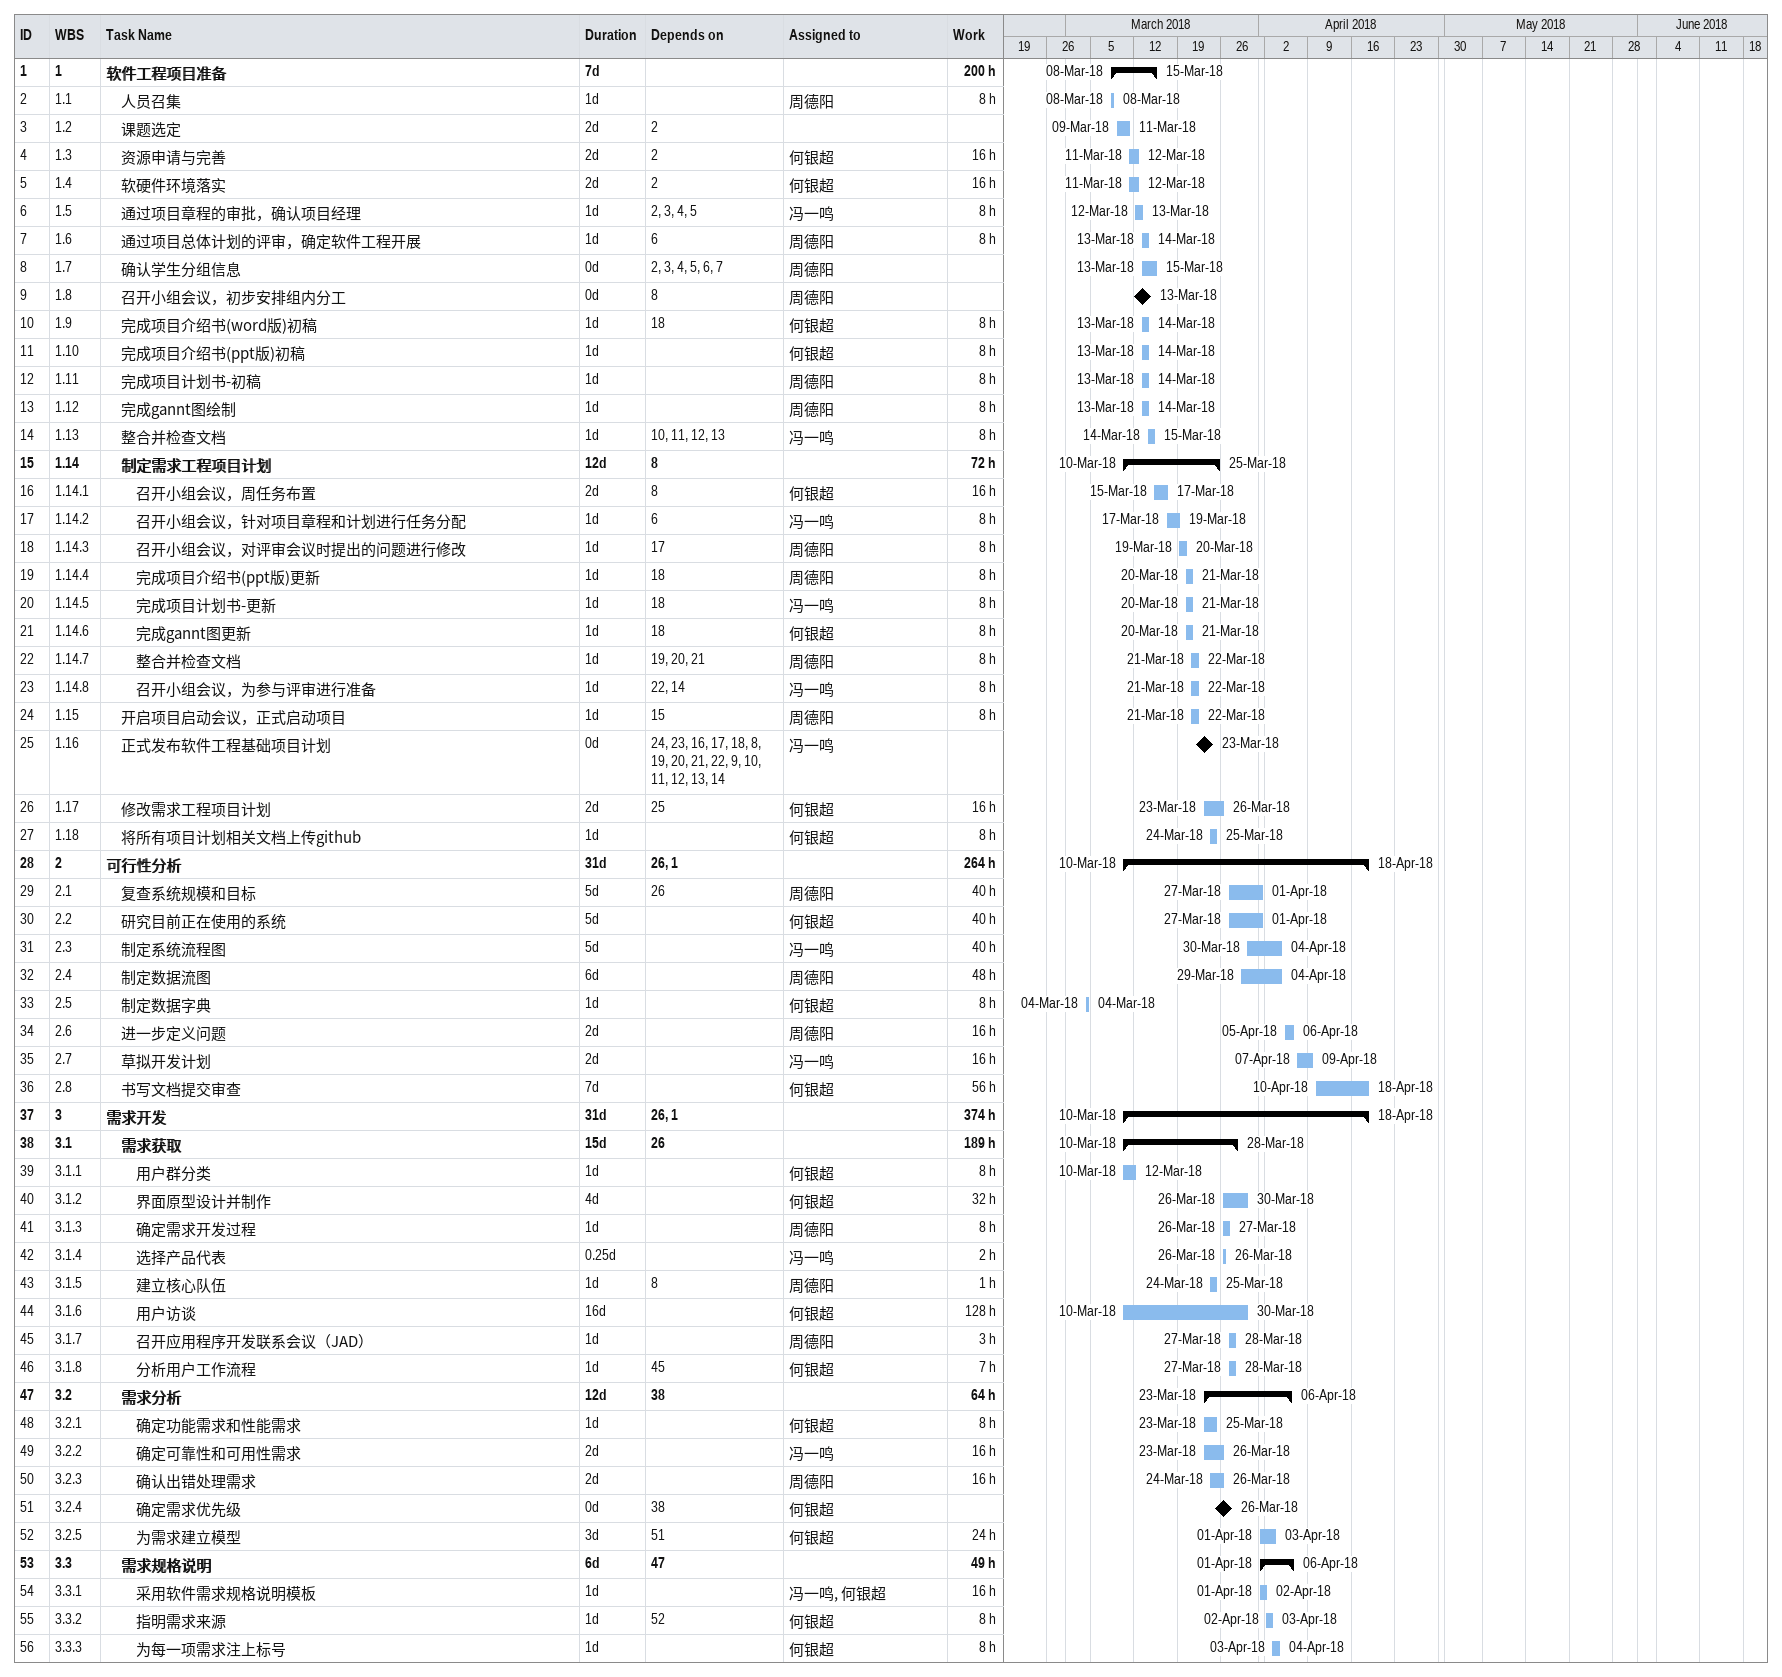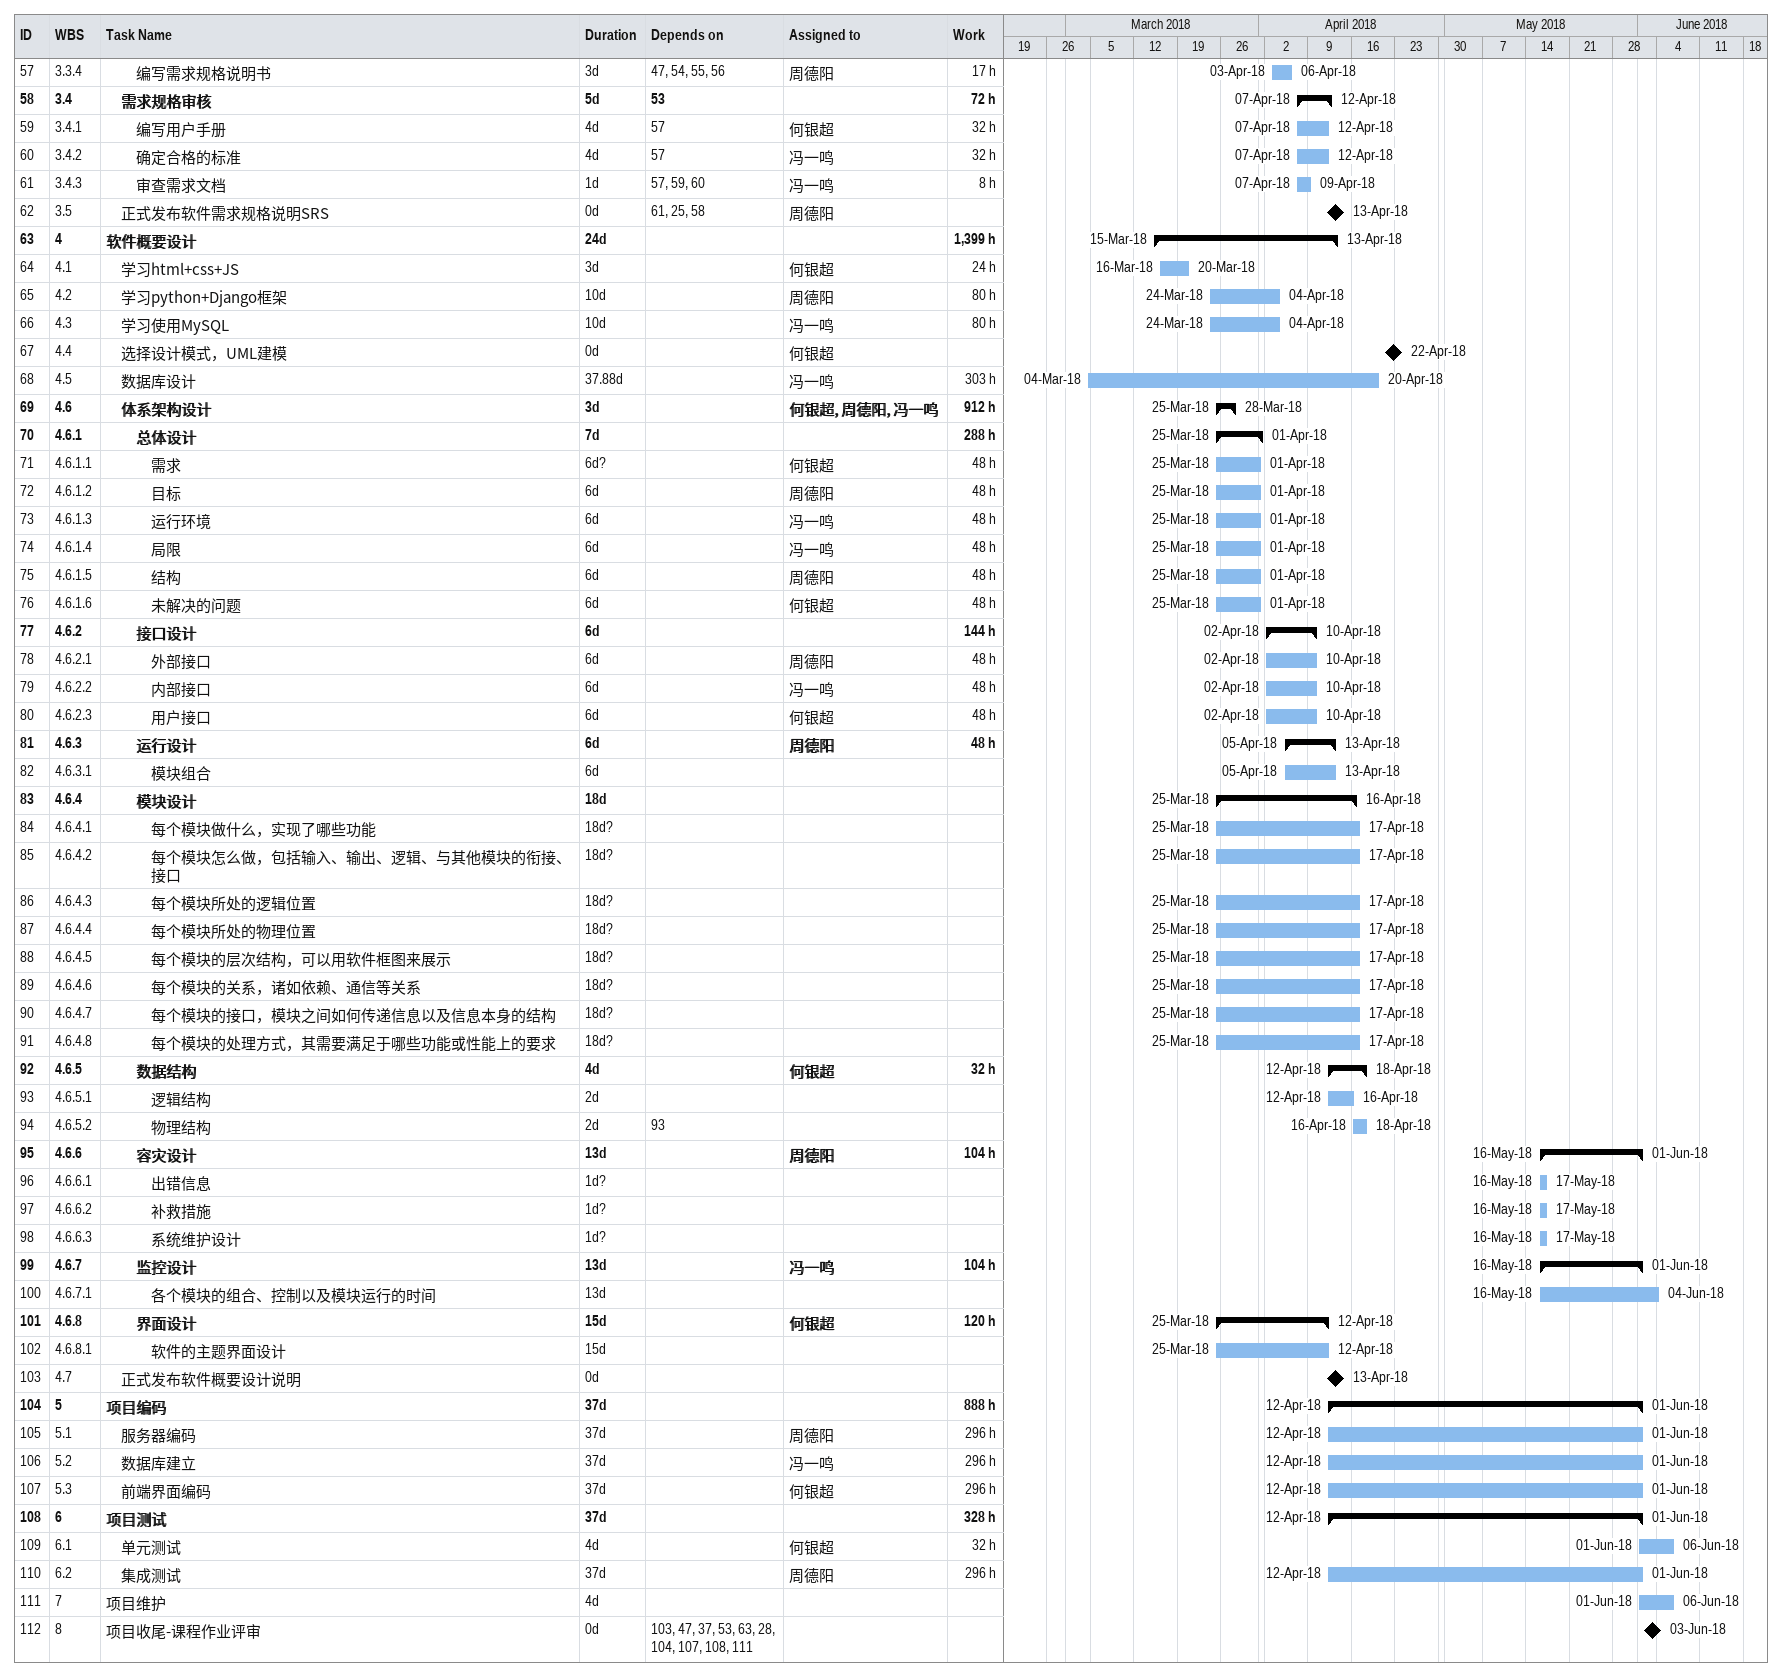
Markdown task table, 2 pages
| ID | WBS | Task | Duration | Start | Finish | Predecessors | Resources | Work (h) |
|---|---|---|---|---|---|---|---|---|
| 1 | 1 | **软件工程项目准备** | 7d | 2018-03-08 | 2018-03-15 |  |  | 200 |
| 2 | 1.1 | 人员召集 | 1d | 2018-03-08 | 2018-03-08 |  | 周德阳 | 8 |
| 3 | 1.2 | 课题选定 | 2d | 2018-03-09 | 2018-03-11 | 2 |  |  |
| 4 | 1.3 | 资源申请与完善 | 2d | 2018-03-11 | 2018-03-12 | 2 | 何银超 | 16 |
| 5 | 1.4 | 软硬件环境落实 | 2d | 2018-03-11 | 2018-03-12 | 2 | 何银超 | 16 |
| 6 | 1.5 | 通过项目章程的审批，确认项目经理 | 1d | 2018-03-12 | 2018-03-13 | 2, 3, 4, 5 | 冯一鸣 | 8 |
| 7 | 1.6 | 通过项目总体计划的评审，确定软件工程开展 | 1d | 2018-03-13 | 2018-03-14 | 6 | 周德阳 | 8 |
| 8 | 1.7 | 确认学生分组信息 | 0d | 2018-03-13 | 2018-03-15 | 2, 3, 4, 5, 6, 7 | 周德阳 |  |
| 9 | 1.8 | 召开小组会议，初步安排组内分工 | 0d | 2018-03-13 | 2018-03-13 | 8 | 周德阳 |  |
| 10 | 1.9 | 完成项目介绍书(word版)初稿 | 1d | 2018-03-13 | 2018-03-14 | 18 | 何银超 | 8 |
| 11 | 1.10 | 完成项目介绍书(ppt版)初稿 | 1d | 2018-03-13 | 2018-03-14 |  | 何银超 | 8 |
| 12 | 1.11 | 完成项目计划书-初稿 | 1d | 2018-03-13 | 2018-03-14 |  | 周德阳 | 8 |
| 13 | 1.12 | 完成gannt图绘制 | 1d | 2018-03-13 | 2018-03-14 |  | 周德阳 | 8 |
| 14 | 1.13 | 整合并检查文档 | 1d | 2018-03-14 | 2018-03-15 | 10, 11, 12, 13 | 冯一鸣 | 8 |
| 15 | 1.14 | **制定需求工程项目计划** | 12d | 2018-03-10 | 2018-03-25 | 8 |  | 72 |
| 16 | 1.14.1 | 召开小组会议，周任务布置 | 2d | 2018-03-15 | 2018-03-17 | 8 | 何银超 | 16 |
| 17 | 1.14.2 | 召开小组会议，针对项目章程和计划进行任务分配 | 1d | 2018-03-17 | 2018-03-19 | 6 | 冯一鸣 | 8 |
| 18 | 1.14.3 | 召开小组会议，对评审会议时提出的问题进行修改 | 1d | 2018-03-19 | 2018-03-20 | 17 | 周德阳 | 8 |
| 19 | 1.14.4 | 完成项目介绍书(ppt版)更新 | 1d | 2018-03-20 | 2018-03-21 | 18 | 周德阳 | 8 |
| 20 | 1.14.5 | 完成项目计划书-更新 | 1d | 2018-03-20 | 2018-03-21 | 18 | 冯一鸣 | 8 |
| 21 | 1.14.6 | 完成gannt图更新 | 1d | 2018-03-20 | 2018-03-21 | 18 | 何银超 | 8 |
| 22 | 1.14.7 | 整合并检查文档 | 1d | 2018-03-21 | 2018-03-22 | 19, 20, 21 | 周德阳 | 8 |
| 23 | 1.14.8 | 召开小组会议，为参与评审进行准备 | 1d | 2018-03-21 | 2018-03-22 | 22, 14 | 冯一鸣 | 8 |
| 24 | 1.15 | 开启项目启动会议，正式启动项目 | 1d | 2018-03-21 | 2018-03-22 | 15 | 周德阳 | 8 |
| 25 | 1.16 | 正式发布软件工程基础项目计划 | 0d | 2018-03-23 | 2018-03-23 | 24, 23, 16, 17, 18, 8, 19, 20, 21, 22, 9, 10, 11, 12, 13, 14 | 冯一鸣 |  |
| 26 | 1.17 | 修改需求工程项目计划 | 2d | 2018-03-23 | 2018-03-26 | 25 | 何银超 | 16 |
| 27 | 1.18 | 将所有项目计划相关文档上传github | 1d | 2018-03-24 | 2018-03-25 |  | 何银超 | 8 |
| 28 | 2 | **可行性分析** | 31d | 2018-03-10 | 2018-04-18 | 26, 1 |  | 264 |
| 29 | 2.1 | 复查系统规模和目标 | 5d | 2018-03-27 | 2018-04-01 | 26 | 周德阳 | 40 |
| 30 | 2.2 | 研究目前正在使用的系统 | 5d | 2018-03-27 | 2018-04-01 |  | 何银超 | 40 |
| 31 | 2.3 | 制定系统流程图 | 5d | 2018-03-30 | 2018-04-04 |  | 冯一鸣 | 40 |
| 32 | 2.4 | 制定数据流图 | 6d | 2018-03-29 | 2018-04-04 |  | 周德阳 | 48 |
| 33 | 2.5 | 制定数据字典 | 1d | 2018-03-04 | 2018-03-04 |  | 何银超 | 8 |
| 34 | 2.6 | 进一步定义问题 | 2d | 2018-04-05 | 2018-04-06 |  | 周德阳 | 16 |
| 35 | 2.7 | 草拟开发计划 | 2d | 2018-04-07 | 2018-04-09 |  | 冯一鸣 | 16 |
| 36 | 2.8 | 书写文档提交审查 | 7d | 2018-04-10 | 2018-04-18 |  | 何银超 | 56 |
| 37 | 3 | **需求开发** | 31d | 2018-03-10 | 2018-04-18 | 26, 1 |  | 374 |
| 38 | 3.1 | **需求获取** | 15d | 2018-03-10 | 2018-03-28 | 26 |  | 189 |
| 39 | 3.1.1 | 用户群分类 | 1d | 2018-03-10 | 2018-03-12 |  | 何银超 | 8 |
| 40 | 3.1.2 | 界面原型设计并制作 | 4d | 2018-03-26 | 2018-03-30 |  | 何银超 | 32 |
| 41 | 3.1.3 | 确定需求开发过程 | 1d | 2018-03-26 | 2018-03-27 |  | 周德阳 | 8 |
| 42 | 3.1.4 | 选择产品代表 | 0.25d | 2018-03-26 | 2018-03-26 |  | 冯一鸣 | 2 |
| 43 | 3.1.5 | 建立核心队伍 | 1d | 2018-03-24 | 2018-03-25 | 8 | 周德阳 | 1 |
| 44 | 3.1.6 | 用户访谈 | 16d | 2018-03-10 | 2018-03-30 |  | 何银超 | 128 |
| 45 | 3.1.7 | 召开应用程序开发联系会议（JAD） | 1d | 2018-03-27 | 2018-03-28 |  | 周德阳 | 3 |
| 46 | 3.1.8 | 分析用户工作流程 | 1d | 2018-03-27 | 2018-03-28 | 45 | 何银超 | 7 |
| 47 | 3.2 | **需求分析** | 12d | 2018-03-23 | 2018-04-06 | 38 |  | 64 |
| 48 | 3.2.1 | 确定功能需求和性能需求 | 1d | 2018-03-23 | 2018-03-25 |  | 何银超 | 8 |
| 49 | 3.2.2 | 确定可靠性和可用性需求 | 2d | 2018-03-23 | 2018-03-26 |  | 冯一鸣 | 16 |
| 50 | 3.2.3 | 确认出错处理需求 | 2d | 2018-03-24 | 2018-03-26 |  | 周德阳 | 16 |
| 51 | 3.2.4 | 确定需求优先级 | 0d | 2018-03-26 | 2018-03-26 | 38 | 何银超 |  |
| 52 | 3.2.5 | 为需求建立模型 | 3d | 2018-04-01 | 2018-04-03 | 51 | 何银超 | 24 |
| 53 | 3.3 | **需求规格说明** | 6d | 2018-04-01 | 2018-04-06 | 47 |  | 49 |
| 54 | 3.3.1 | 采用软件需求规格说明模板 | 1d | 2018-04-01 | 2018-04-02 |  | 冯一鸣, 何银超 | 16 |
| 55 | 3.3.2 | 指明需求来源 | 1d | 2018-04-02 | 2018-04-03 | 52 | 何银超 | 8 |
| 56 | 3.3.3 | 为每一项需求注上标号 | 1d | 2018-04-03 | 2018-04-04 |  | 何银超 | 8 |
| 57 | 3.3.4 | 编写需求规格说明书 | 3d | 2018-04-03 | 2018-04-06 | 47, 54, 55, 56 | 周德阳 | 17 |
| 58 | 3.4 | **需求规格审核** | 5d | 2018-04-07 | 2018-04-12 | 53 |  | 72 |
| 59 | 3.4.1 | 编写用户手册 | 4d | 2018-04-07 | 2018-04-12 | 57 | 何银超 | 32 |
| 60 | 3.4.2 | 确定合格的标准 | 4d | 2018-04-07 | 2018-04-12 | 57 | 冯一鸣 | 32 |
| 61 | 3.4.3 | 审查需求文档 | 1d | 2018-04-07 | 2018-04-09 | 57, 59, 60 | 冯一鸣 | 8 |
| 62 | 3.5 | 正式发布软件需求规格说明SRS | 0d | 2018-04-13 | 2018-04-13 | 61, 25, 58 | 周德阳 |  |
| 63 | 4 | **软件概要设计** | 24d | 2018-03-15 | 2018-04-13 |  |  | 1399 |
| 64 | 4.1 | 学习html+css+JS | 3d | 2018-03-16 | 2018-03-20 |  | 何银超 | 24 |
| 65 | 4.2 | 学习python+Django框架 | 10d | 2018-03-24 | 2018-04-04 |  | 周德阳 | 80 |
| 66 | 4.3 | 学习使用MySQL | 10d | 2018-03-24 | 2018-04-04 |  | 冯一鸣 | 80 |
| 67 | 4.4 | 选择设计模式，UML建模 | 0d | 2018-04-22 | 2018-04-22 |  | 何银超 |  |
| 68 | 4.5 | 数据库设计 | 37.88d | 2018-03-04 | 2018-04-20 |  | 冯一鸣 | 303 |
| 69 | 4.6 | **体系架构设计** | 3d | 2018-03-25 | 2018-03-28 |  | 何银超, 周德阳, 冯一鸣 | 912 |
| 70 | 4.6.1 | **总体设计** | 7d | 2018-03-25 | 2018-04-01 |  |  | 288 |
| 71 | 4.6.1.1 | 需求 | 6d? | 2018-03-25 | 2018-04-01 |  | 何银超 | 48 |
| 72 | 4.6.1.2 | 目标 | 6d | 2018-03-25 | 2018-04-01 |  | 周德阳 | 48 |
| 73 | 4.6.1.3 | 运行环境 | 6d | 2018-03-25 | 2018-04-01 |  | 冯一鸣 | 48 |
| 74 | 4.6.1.4 | 局限 | 6d | 2018-03-25 | 2018-04-01 |  | 冯一鸣 | 48 |
| 75 | 4.6.1.5 | 结构 | 6d | 2018-03-25 | 2018-04-01 |  | 周德阳 | 48 |
| 76 | 4.6.1.6 | 未解决的问题 | 6d | 2018-03-25 | 2018-04-01 |  | 何银超 | 48 |
| 77 | 4.6.2 | **接口设计** | 6d | 2018-04-02 | 2018-04-10 |  |  | 144 |
| 78 | 4.6.2.1 | 外部接口 | 6d | 2018-04-02 | 2018-04-10 |  | 周德阳 | 48 |
| 79 | 4.6.2.2 | 内部接口 | 6d | 2018-04-02 | 2018-04-10 |  | 冯一鸣 | 48 |
| 80 | 4.6.2.3 | 用户接口 | 6d | 2018-04-02 | 2018-04-10 |  | 何银超 | 48 |
| 81 | 4.6.3 | **运行设计** | 6d | 2018-04-05 | 2018-04-13 |  | 周德阳 | 48 |
| 82 | 4.6.3.1 | 模块组合 | 6d | 2018-04-05 | 2018-04-13 |  |  |  |
| 83 | 4.6.4 | **模块设计** | 18d | 2018-03-25 | 2018-04-16 |  |  |  |
| 84 | 4.6.4.1 | 每个模块做什么，实现了哪些功能 | 18d? | 2018-03-25 | 2018-04-17 |  |  |  |
| 85 | 4.6.4.2 | 每个模块怎么做，包括输入、输出、逻辑、与其他模块的衔接、接口 | 18d? | 2018-03-25 | 2018-04-17 |  |  |  |
| 86 | 4.6.4.3 | 每个模块所处的逻辑位置 | 18d? | 2018-03-25 | 2018-04-17 |  |  |  |
| 87 | 4.6.4.4 | 每个模块所处的物理位置 | 18d? | 2018-03-25 | 2018-04-17 |  |  |  |
| 88 | 4.6.4.5 | 每个模块的层次结构，可以用软件框图来展示 | 18d? | 2018-03-25 | 2018-04-17 |  |  |  |
| 89 | 4.6.4.6 | 每个模块的关系，诸如依赖、通信等关系 | 18d? | 2018-03-25 | 2018-04-17 |  |  |  |
| 90 | 4.6.4.7 | 每个模块的接口，模块之间如何传递信息以及信息本身的结构 | 18d? | 2018-03-25 | 2018-04-17 |  |  |  |
| 91 | 4.6.4.8 | 每个模块的处理方式，其需要满足于哪些功能或性能上的要求 | 18d? | 2018-03-25 | 2018-04-17 |  |  |  |
| 92 | 4.6.5 | **数据结构** | 4d | 2018-04-12 | 2018-04-18 |  | 何银超 | 32 |
| 93 | 4.6.5.1 | 逻辑结构 | 2d | 2018-04-12 | 2018-04-16 |  |  |  |
| 94 | 4.6.5.2 | 物理结构 | 2d | 2018-04-16 | 2018-04-18 | 93 |  |  |
| 95 | 4.6.6 | **容灾设计** | 13d | 2018-05-16 | 2018-06-01 |  | 周德阳 | 104 |
| 96 | 4.6.6.1 | 出错信息 | 1d? | 2018-05-16 | 2018-05-17 |  |  |  |
| 97 | 4.6.6.2 | 补救措施 | 1d? | 2018-05-16 | 2018-05-17 |  |  |  |
| 98 | 4.6.6.3 | 系统维护设计 | 1d? | 2018-05-16 | 2018-05-17 |  |  |  |
| 99 | 4.6.7 | **监控设计** | 13d | 2018-05-16 | 2018-06-01 |  | 冯一鸣 | 104 |
| 100 | 4.6.7.1 | 各个模块的组合、控制以及模块运行的时间 | 13d | 2018-05-16 | 2018-06-04 |  |  |  |
| 101 | 4.6.8 | **界面设计** | 15d | 2018-03-25 | 2018-04-12 |  | 何银超 | 120 |
| 102 | 4.6.8.1 | 软件的主题界面设计 | 15d | 2018-03-25 | 2018-04-12 |  |  |  |
| 103 | 4.7 | 正式发布软件概要设计说明 | 0d | 2018-04-13 | 2018-04-13 |  |  |  |
| 104 | 5 | **项目编码** | 37d | 2018-04-12 | 2018-06-01 |  |  | 888 |
| 105 | 5.1 | 服务器编码 | 37d | 2018-04-12 | 2018-06-01 |  | 周德阳 | 296 |
| 106 | 5.2 | 数据库建立 | 37d | 2018-04-12 | 2018-06-01 |  | 冯一鸣 | 296 |
| 107 | 5.3 | 前端界面编码 | 37d | 2018-04-12 | 2018-06-01 |  | 何银超 | 296 |
| 108 | 6 | **项目测试** | 37d | 2018-04-12 | 2018-06-01 |  |  | 328 |
| 109 | 6.1 | 单元测试 | 4d | 2018-06-01 | 2018-06-06 |  | 何银超 | 32 |
| 110 | 6.2 | 集成测试 | 37d | 2018-04-12 | 2018-06-01 |  | 周德阳 | 296 |
| 111 | 7 | 项目维护 | 4d | 2018-06-01 | 2018-06-06 |  |  |  |
| 112 | 8 | 项目收尾-课程作业评审 | 0d | 2018-06-03 | 2018-06-03 | 103, 47, 37, 53, 63, 28, 104, 107, 108, 111 |  |  |
